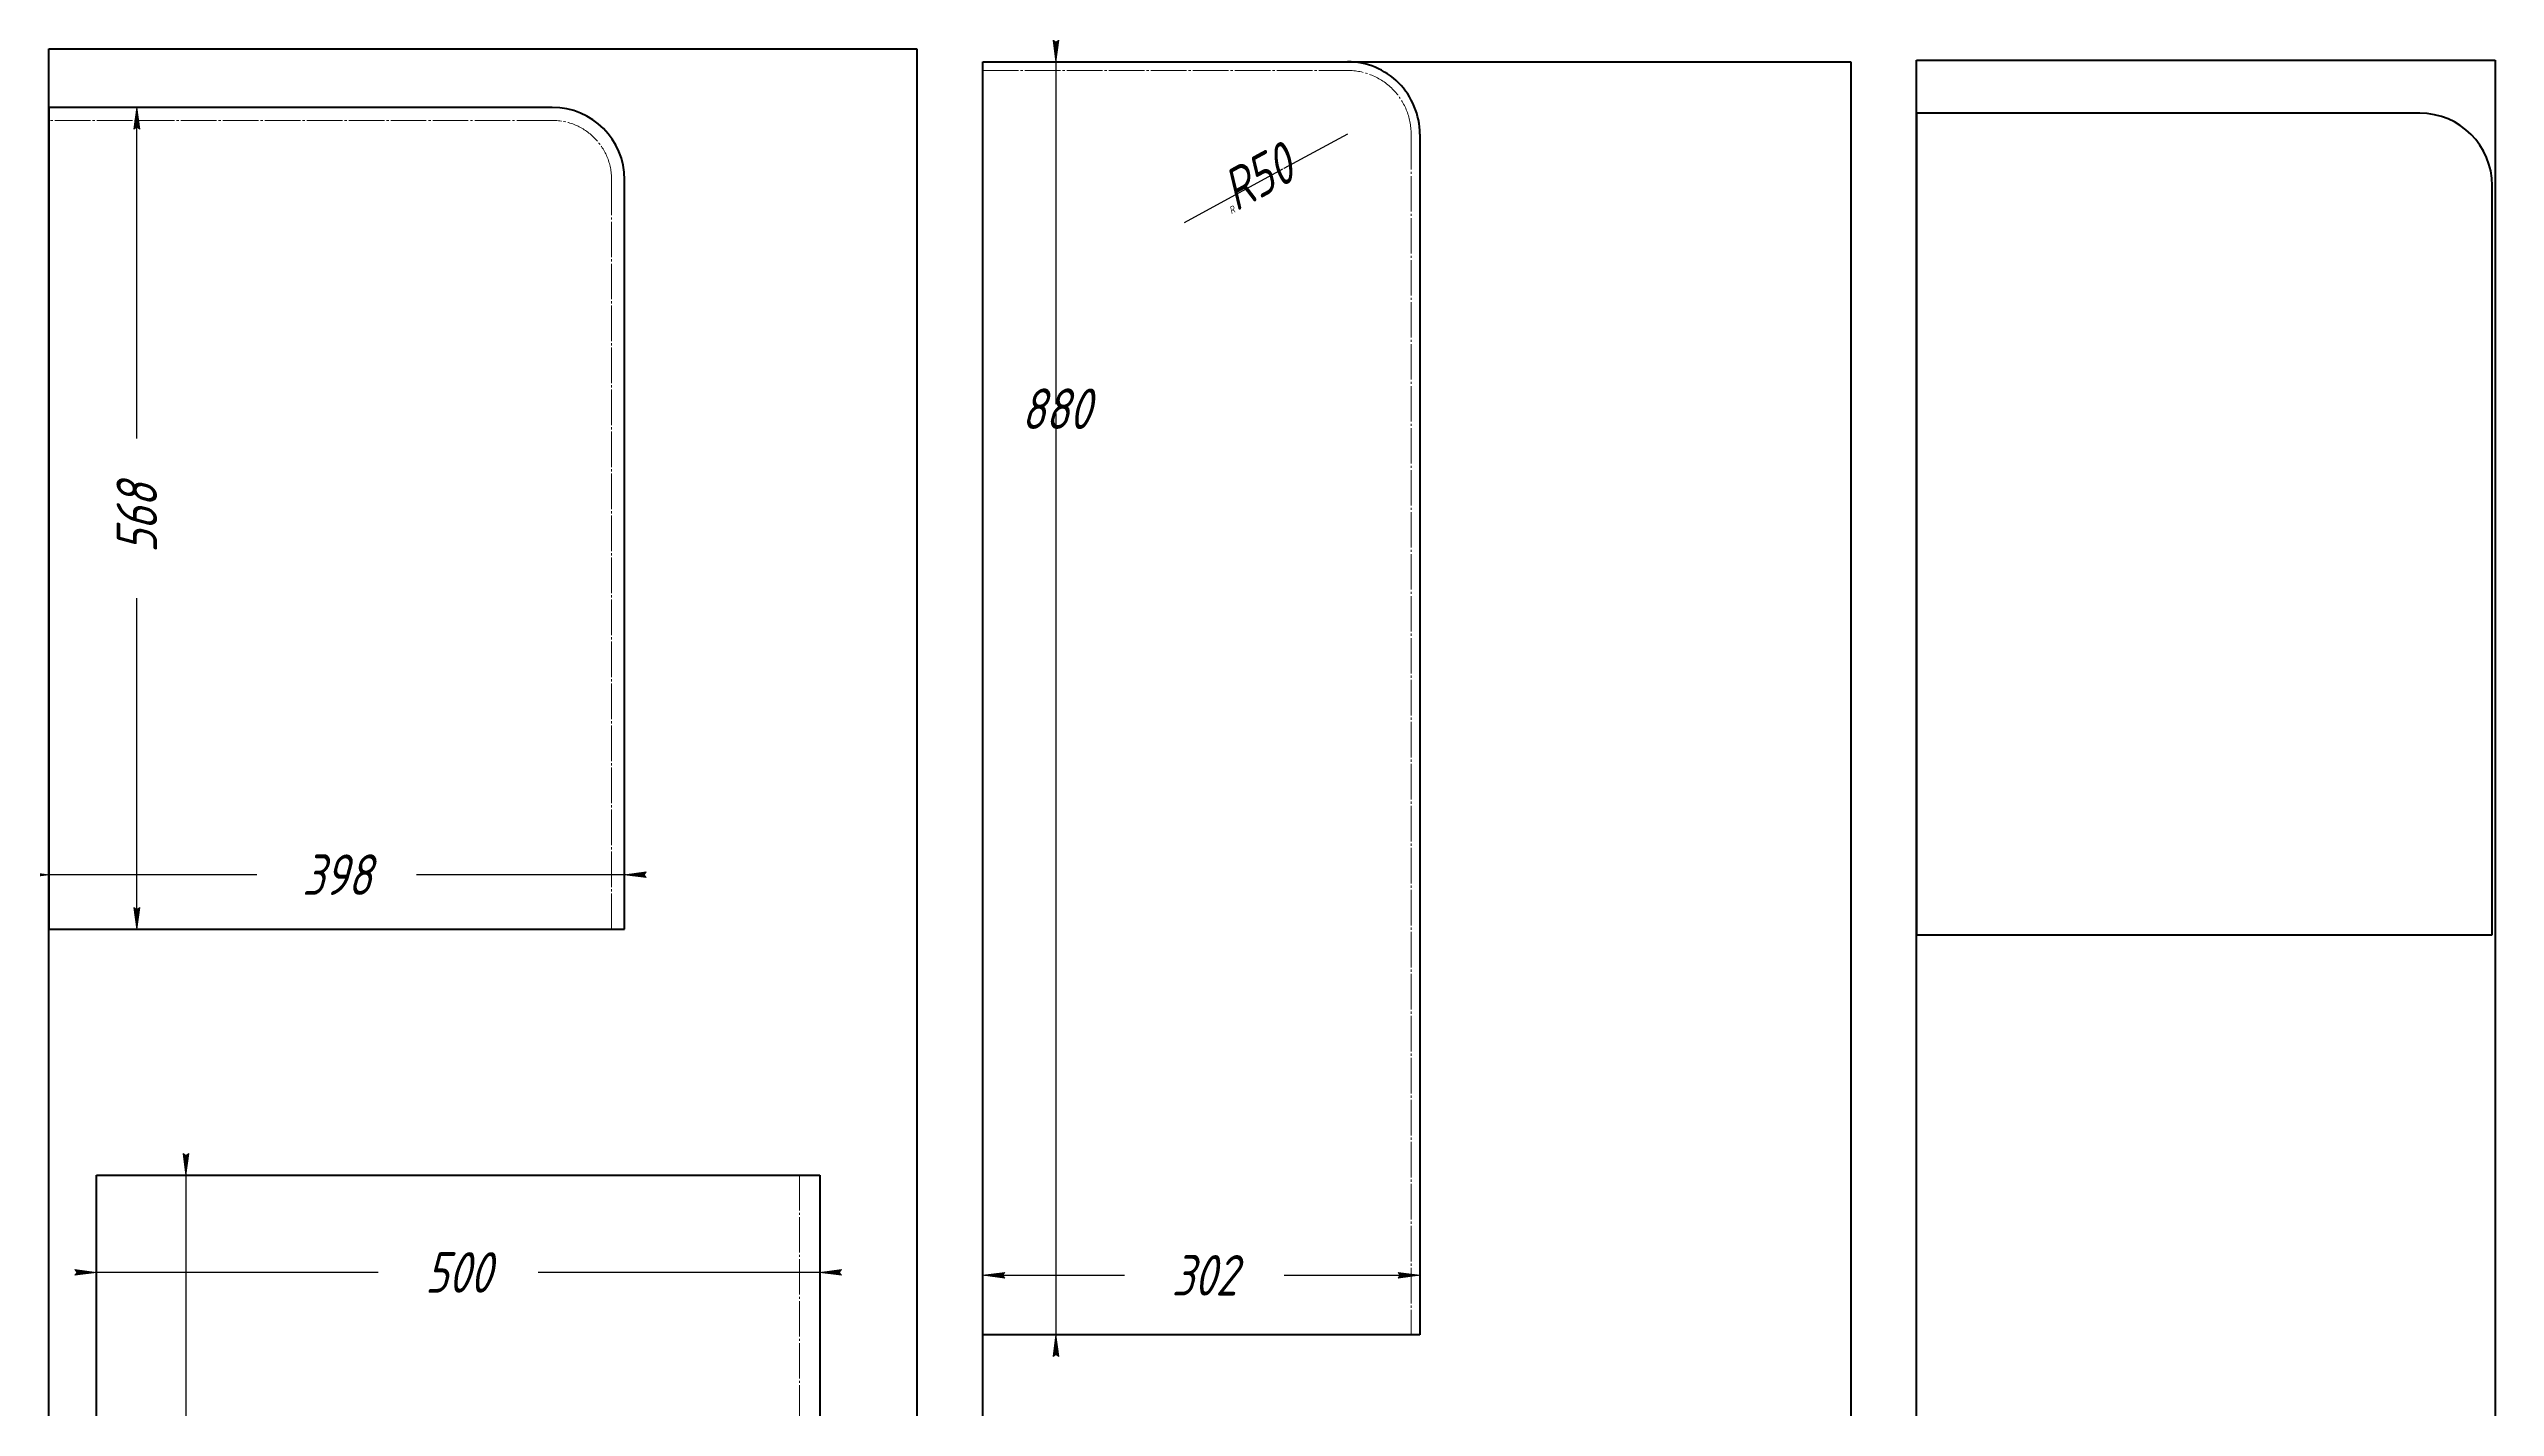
# Model space of a CAD drawing. Header units: millimetres. Extents: x -196 to 3476, y -2003 to 707.
# Drawn here: x -196 to 1495, y -231 to 707 of the extents above; entities that cross this region are included whole.
import ezdxf

# ---------------------------------------------------------------- set-up
doc = ezdxf.new("R2010")
doc.units = ezdxf.units.MM
for name, pattern in [('K5LT_AXLED', [29.02777862548828, 24.52777862548828, -1.5, 1.5, -1.5]), ('K5LT_BASIC', [0]), ('K5LT_THIN', [0])]:
    doc.linetypes.add(name, pattern=pattern)
doc.layers.add('Системный слой', color=7, linetype='Continuous')
doc.styles.add('KDIMTEXTSTYLE', font='GOST_AU.SHX', dxfattribs={"width": 0.96, "oblique": 15, "height": 5})
doc.dimstyles.new('KDIMSTYLE (1.00)', dxfattribs={"dimtxt": 5, "dimasz": 1, "dimexe": 2, "dimexo": 0, "dimgap": 1, "dimtad": 1, "dimtxsty": 'KDIMTEXTSTYLE', "dimsah": 1, "dimcen": 0, "dimdle": 1, "dimadec": 0, "dimazin": 0, "dimtfac": 0.667, "dimtmove": 0, "dimatfit": 3, "dimfxl": 1, "dimtvp": 1, "dimtolj": 1, "dimtzin": 0, "dimarcsym": 0})

# ---------------------------------------------------------------- blocks, each defined once
blk = doc.blocks.new('U0')
at = {"layer": 'Системный слой', "color": 150, "linetype": 'K5LT_BASIC', "lineweight": 60, "true_color": 0x0080ff}
for p, q in [((-196.4107346789438, -1992.599695847425), (-196.4107346789433, 707.4003041525755)), ((-196.4107346789433, 707.4003041525755), (403.5892653210567, 707.4003041525755)), ((403.5892653210567, 707.4003041525755), (403.5892653210562, -1992.599695847425)), ((403.5892653210562, -1992.599695847425), (-196.4107346789438, -1992.599695847425))]:
    blk.add_line(p, q, dxfattribs=at)
blk = doc.blocks.new('U1')
at = {"layer": 'Системный слой', "color": 150, "linetype": 'K5LT_BASIC', "lineweight": 60, "true_color": 0x0080ff}
for p, q in [((449.3457203001013, -2001.456555849198), (449.3457203001018, 698.5434441508019)), ((449.3457203001018, 698.5434441508019), (1049.345720300102, 698.5434441508019)), ((1049.345720300102, 698.5434441508019), (1049.345720300101, -2001.456555849198)), ((1049.345720300101, -2001.456555849198), (449.3457203001013, -2001.456555849198))]:
    blk.add_line(p, q, dxfattribs=at)
blk = doc.blocks.new('U2')
at = {"layer": 'Системный слой', "color": 150, "linetype": 'K5LT_BASIC', "lineweight": 60, "true_color": 0x0080ff}
for p, q in [((1094.706823942068, -2000.363639122132), (1094.706823942069, 699.6363608778679)), ((1094.706823942069, 699.6363608778679), (1494.706823942069, 699.6363608778679)), ((1494.706823942069, 699.6363608778679), (1494.706823942068, -2000.363639122132)), ((1494.706823942068, -2000.363639122132), (1094.706823942068, -2000.363639122132))]:
    blk.add_line(p, q, dxfattribs=at)
blk = doc.blocks.new('KDIMARROW_01')
at = {"layer": 'Системный слой'}
blk.add_hatch(color=0, dxfattribs=at).paths.add_polyline_path([(0, 0), (-15, 1.974787473678591), (-13.5, 1.7e-15), (-15, -1.974787473678587)])
at = {"layer": 'Системный слой', "color": 0, "linetype": 'K5LT_THIN', "lineweight": 18}
for p, q in [((-13.5, 1.7e-15), (-15, 1.974787473678591)), ((-15, 1.974787473678591), (0, 0)), ((0, 0), (-15, -1.974787473678587)), ((-15, -1.974787473678587), (-13.5, 1.7e-15)), ((0, 0), (-1, 0))]:
    blk.add_line(p, q, dxfattribs=at)

msp = doc.modelspace()

# ---------------------------------------------------------------- linework, layer by layer
at = {"layer": 'Системный слой', "color": 150, "linetype": 'K5LT_BASIC', "lineweight": 60, "true_color": 0x0080ff}
for p, q in [((449.3457203001017, -181.4565558491979), (449.3457203001017, 698.5434441508019)), ((449.3457203001017, 698.5434441508019), (701.3457203001017, 698.5434441508017)), ((151.5892653210565, 667.0210219353546), (-196.4107346789435, 667.0210219353546)), ((-196.4107346789435, 667.0210219353546), (-196.4107346789434, 99.02102193535416)), ((1442.706823942069, 662.9590376726178), (1094.706823942069, 662.9590376726178)), ((1094.706823942069, 662.9590376726178), (1094.706823942069, 94.95903767261734)), ((751.3457203001017, 648.5434441508016), (751.3457203001018, -181.4565558491979)), ((201.5892653210566, 99.02102193535416), (201.5892653210565, 617.0210219353546)), ((1492.706823942069, 94.95903767261734), (1492.706823942069, 612.9590376726178)), ((-196.4107346789434, 99.02102193535416), (201.5892653210566, 99.02102193535416)), ((1094.706823942069, 94.95903767261734), (1492.706823942069, 94.95903767261734)), ((-163.4887901398324, -71.04219957141481), (336.5112098601676, -71.04219957141478)), ((-163.4887901398323, -775.0421995714148), (-163.4887901398324, -71.04219957141481)), ((336.5112098601676, -71.04219957141478), (336.5112098601677, -775.0421995714148)), ((751.3457203001018, -181.4565558491979), (449.3457203001017, -181.4565558491979))]:
    msp.add_line(p, q, dxfattribs=at)
at = {"layer": 'Системный слой', "color": 30, "linetype": 'K5LT_AXLED', "lineweight": 18, "true_color": 0xff8000}
for p, q in [((449.3457203001017, 692.5434441508019), (701.3457203001017, 692.5434441508017)), ((151.5892653210565, 658.0210219353546), (-196.4107346789435, 658.0210219353546)), ((745.3457203001017, 648.5434441508016), (745.3457203001018, -181.4565558491979)), ((192.5892653210566, 99.02102193535416), (192.5892653210565, 617.0210219353546)), ((322.5112098601676, -71.04219957141478), (322.5112098601677, -775.0421995714148))]:
    msp.add_line(p, q, dxfattribs=at)
at = {"layer": 'Системный слой', "color": 150, "linetype": 'K5LT_BASIC', "lineweight": 60, "true_color": 0x0080ff}
for centre, end in [((701.3457203001017, 648.5434441508017), 90.0000000000001), ((151.5892653210565, 617.0210219353546), 90), ((1442.706823942069, 612.9590376726178), 90)]:
    msp.add_arc(centre, 50.00000000000001, 0, end, dxfattribs=at)
at = {"layer": 'Системный слой', "color": 30, "linetype": 'K5LT_AXLED', "lineweight": 18, "true_color": 0xff8000}
for centre, radius, end in [((701.3457203001017, 648.5434441508017), 44.00000000000001, 90.0000000000001), ((151.5892653210565, 617.0210219353546), 41.00000000000001, 90)]:
    msp.add_arc(centre, radius, 0, end, dxfattribs=at)

# ---------------------------------------------------------------- block references
at = {"layer": 'Системный слой'}
for name in ['U0', 'U1', 'U2']:
    msp.add_blockref(name, (0, 0), dxfattribs=at)

# ---------------------------------------------------------------- dimensions: what is measured, and where the dimension line sits
at = {"layer": 'Системный слой', "color": 7}
for base, p1, p2, location, override in [((499.7962360471721, -181.4565558491979), (449.3457203001017, 698.5434441508019), (449.3457203001017, -181.4565558491979), (499.796236047172, 458.6684122223915), {"dimexo": 0, "dimtoh": 1, "dimpost": '\\H28.0;\\W0.965;\\Q15;<>', "dimblk1": 'KDIMARROW_01', "dimblk2": 'KDIMARROW_01', "dimse1": 0, "dimse2": 0, "dimclrt": 7, "dimtmove": 1, "dimtolj": 1}), ((-135.6269063573325, 667.0210219353546), (-196.4107346789434, 99.02102193535416), (-196.4107346789435, 667.0210219353546), (-135.6269063573325, 383.0210219353544), {"dimexo": 0, "dimpost": '\\H28.0;\\W0.965;\\Q15;<>', "dimblk1": 'KDIMARROW_01', "dimblk2": 'KDIMARROW_01', "dimse1": 0, "dimse2": 0, "dimclrt": 7, "dimtolj": 1}), ((-101.7326227030536, -775.0421995714148), (-163.4887901398324, -71.04219957141481), (-163.4887901398323, -775.0421995714148), (-101.7326227030537, -423.0421995714148), {"dimexo": 0, "dimpost": '\\H28.0;\\W0.965;\\Q15;<>', "dimblk1": 'KDIMARROW_01', "dimblk2": 'KDIMARROW_01', "dimse1": 0, "dimse2": 0, "dimclrt": 7, "dimtolj": 1})]:
    msp.add_linear_dim(base=base, p1=p1, p2=p2, angle=90, location=location, dimstyle='KDIMSTYLE (1.00)', override=override, dxfattribs=at).render()
msp.add_radius_dim(center=(701.3457203001017, 648.5434441508017), radius=49.99999999999997, location=(639.0050479832967, 614.7368649891748), dimstyle='KDIMSTYLE (1.00)', override={"dimpost": '\\H28.0;\\W0.965;\\Q15;R<>', "dimblk2": 'KDIMARROW_01', "dimclrt": 7, "dimtolj": 1}, dxfattribs=at).render()
for base, p1, p2, location, override in [((-196.4107346789434, 136.594427286771), (201.5892653210566, 99.02102193535416), (-196.4107346789434, 99.02102193535416), (2.589265321056587, 136.594427286771), {"dimexo": 0, "dimpost": '\\H28.0;\\W0.965;\\Q15;<>', "dimblk1": 'KDIMARROW_01', "dimblk2": 'KDIMARROW_01', "dimse1": 0, "dimse2": 0, "dimclrt": 7, "dimtolj": 1}), ((-163.4887901398324, -138.3140943242713), (336.5112098601676, -71.04219957141478), (-163.4887901398324, -71.04219957141481), (86.51120986016764, -138.3140943242713), {"dimexo": 0, "dimpost": '\\H28.0;\\W0.965;\\Q15;<>', "dimblk1": 'KDIMARROW_01', "dimblk2": 'KDIMARROW_01', "dimse1": 0, "dimse2": 0, "dimclrt": 7, "dimtolj": 1}), ((751.3457203001018, -140.3140943242713), (449.3457203001017, -181.4565558491979), (751.3457203001018, -181.4565558491979), (602.3457203001018, -140.3140943242713), {"dimexo": 0, "dimtoh": 1, "dimpost": '\\H28.0;\\W0.965;\\Q15;<>', "dimblk1": 'KDIMARROW_01', "dimblk2": 'KDIMARROW_01', "dimse1": 0, "dimse2": 0, "dimclrt": 7, "dimtmove": 1, "dimtolj": 1})]:
    msp.add_linear_dim(base=base, p1=p1, p2=p2, location=location, dimstyle='KDIMSTYLE (1.00)', override=override, dxfattribs=at).render()

doc.saveas('drawing.dxf')
